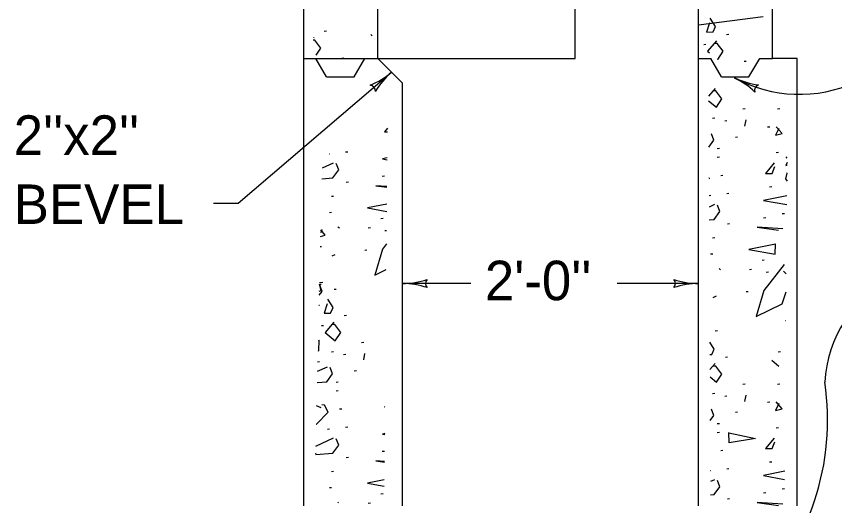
# Model space of a CAD drawing. Extents: x 1000 to 1036.3, y 1000 to 1022.
# Drawn here: x 1022.206 to 1026.351, y 1007.046 to 1009.523 of the extents above; entities that cross this region are included whole.
import ezdxf

# ---------------------------------------------------------------- set-up
doc = ezdxf.new("R2010")
doc.units = 0
doc.layers.add('1', color=7, linetype='Continuous')
doc.layers.add('5', color=7, linetype='Continuous')

msp = doc.modelspace()

# ---------------------------------------------------------------- linework, layer by layer
at = {"layer": '1'}
for p, q in [((1023.6615, 1009.2949), (1023.6615, 1010.9199)), ((1026.0365, 1009.3103), (1026.0365, 1010.5449)), ((1024.0365, 1009.3103), (1024.0365, 1010.3574)), ((1025.6615, 1009.2949), (1025.6615, 1010.1912)), ((1025.0365, 1009.3103), (1025.0365, 1009.8686)), ((1025.9882, 1009.5199), (1025.6615, 1009.4792)), ((1023.6608, 1009.3103), (1023.6615, 1009.3103)), ((1023.6615, 1009.3103), (1023.7232, 1009.3103)), ((1023.6615, 1009.3103), (1025.0365, 1009.3103)), ((1023.7773, 1009.2166), (1023.7232, 1009.3103)), ((1023.917, 1009.2166), (1023.9712, 1009.3103)), ((1023.9712, 1009.3103), (1024.0357, 1009.3103)), ((1024.0365, 1009.3103), (1024.1615, 1009.1853)), ((1025.6608, 1009.3103), (1025.6615, 1009.3103)), ((1025.6615, 1009.3103), (1025.7232, 1009.3103)), ((1025.7773, 1009.2166), (1025.7232, 1009.3103)), ((1025.917, 1009.2166), (1025.9712, 1009.3103)), ((1025.9712, 1009.3103), (1026.0357, 1009.3103)), ((1026.1615, 1009.3103), (1026.0365, 1009.3103)), ((1026.1615, 1007.0449), (1026.1615, 1009.3103)), ((1023.6615, 1007.0449), (1023.6615, 1009.2949)), ((1025.6615, 1007.0449), (1025.6615, 1009.2949)), ((1023.3293, 1008.5771), (1024.1067, 1009.2403)), ((1023.7773, 1009.2166), (1023.917, 1009.2166)), ((1024.1615, 1007.0449), (1024.1615, 1009.1853)), ((1025.7773, 1009.2166), (1025.917, 1009.2166)), ((1023.2043, 1008.5771), (1023.3293, 1008.5771)), ((1024.5085, 1008.1699), (1024.1615, 1008.1699)), ((1025.6615, 1008.1699), (1025.2488, 1008.1699))]:
    msp.add_line(p, q, dxfattribs=at)
for centre, radius, start, end in [((1023.8529, 1009.5376), 0.3909, 291.8187, 310.4654), ((1024.3604, 1008.9429), 0.3909, 130.4715, 149.1403), ((1024.3604, 1008.9429), 0.3909, 130.4593, 130.4715), ((1026.0123, 1009.5644), 0.3909, 244.2867, 244.2989), ((1026.1713, 1009.8127), 0.6845, 241.3178, 294.8231), ((1026.0123, 1009.5644), 0.3909, 244.2989, 262.9677), ((1025.6733, 1008.8599), 0.3909, 45.6461, 64.2928), ((1023.9935, 1009.1438), 0.0313, 359.2461, 81.3628), ((1025.9767, 1009.1477), 0.0313, 113.0735, 195.1902), ((1024.1615, 1008.5609), 0.3909, 270, 288.6688), ((1024.3102, 1008.1699), 0.0313, 138.7746, 220.8913), ((1025.5129, 1008.17), 0.0313, 318.7746, 40.8913), ((1025.6615, 1008.5609), 0.3909, 251.3472, 269.9939), ((1026.9168, 1007.641), 0.6161, 115.8263, 177.2648), ((1024.1615, 1008.5609), 0.3909, 269.9878, 270), ((1024.1615, 1007.779), 0.3909, 71.3472, 89.9939), ((1025.6615, 1007.779), 0.3909, 90, 108.6688), ((1025.6615, 1007.779), 0.3909, 89.9878, 90), ((1025.0211, 1007.4798), 1.2944, 314.6571, 8.4705)]:
    msp.add_arc(centre, radius, start, end, dxfattribs=at)
at = {"layer": '5'}
for points in [[(1025.717, 1009.4904), (1025.7017, 1009.4433), (1025.735, 1009.4447), (1025.7475, 1009.4724), (1025.7212, 1009.514)], [(1023.7763, 1009.448), (1023.7653, 1009.4466)], [(1024.0088, 1009.4243), (1024.0012, 1009.4307)], [(1025.8148, 1009.4315), (1025.8038, 1009.4301)], [(1023.7173, 1009.4029), (1023.71, 1009.4029)], [(1023.7132, 1009.4154), (1023.7102, 1009.4118)], [(1023.7478, 1009.3627), (1023.7173, 1009.4029)], [(1025.7517, 1009.3989), (1025.7072, 1009.3462)], [(1023.724, 1009.3271), (1023.7478, 1009.3627)], [(1025.6992, 1009.3804), (1025.6882, 1009.379)], [(1025.7558, 1009.3864), (1025.7405, 1009.3864)], [(1025.7863, 1009.3462), (1025.7558, 1009.3864)], [(1023.8648, 1009.3118), (1023.8538, 1009.3104)], [(1025.7072, 1009.3462), (1025.7165, 1009.3387)], [(1025.7572, 1009.3058), (1025.7585, 1009.3046)], [(1025.7585, 1009.3046), (1025.7863, 1009.3462)], [(1025.9033, 1009.2953), (1025.8923, 1009.2939)], [(1025.7453, 1009.1582), (1025.7127, 1009.1192)], [(1025.7495, 1009.1457), (1025.7343, 1009.1457)], [(1025.78, 1009.1054), (1025.7495, 1009.1457)], [(1025.7523, 1009.0638), (1025.78, 1009.1054)], [(1025.7128, 1009.0958), (1025.7523, 1009.0638)], [(1025.8972, 1009.0546), (1025.886, 1009.0532)], [(1026.0732, 1009.0546), (1026.062, 1009.0532)], [(1025.744, 1009.0069), (1025.7328, 1009.0056)], [(1025.8053, 1008.9933), (1025.7942, 1008.9919)], [(1025.8965, 1008.9668), (1025.9022, 1008.9987)], [(1024.0858, 1008.9575), (1024.0703, 1008.9386)], [(1024.0703, 1008.9386), (1024.0857, 1008.9386)], [(1026.022, 1008.9627), (1026.011, 1008.9613)], [(1026.0688, 1008.9558), (1026.0522, 1008.9211), (1026.0855, 1008.9294), (1026.055, 1008.9641)], [(1025.7138, 1008.8609), (1025.739, 1008.8957)], [(1025.739, 1008.8957), (1025.7265, 1008.9275)], [(1025.8597, 1008.9117), (1025.8487, 1008.9103)], [(1025.7678, 1008.8538), (1025.7567, 1008.8524)], [(1023.7923, 1008.826), (1023.7912, 1008.8258)], [(1023.8843, 1008.8362), (1023.8732, 1008.8348)], [(1025.7678, 1008.8096), (1025.7567, 1008.8082)], [(1026.0663, 1008.8333), (1026.0552, 1008.832)], [(1026.1107, 1008.8058), (1026.106, 1008.811)], [(1023.8108, 1008.78), (1023.7552, 1008.7541)], [(1023.8385, 1008.7453), (1023.826, 1008.7772)], [(1024.0843, 1008.8062), (1024.0602, 1008.8013)], [(1024.0602, 1008.8013), (1024.0843, 1008.7969)], [(1026.0445, 1008.7809), (1026.0015, 1008.7282), (1026.0348, 1008.7282), (1026.0473, 1008.7628)], [(1026.1105, 1008.7829), (1026.1033, 1008.768)], [(1026.1033, 1008.768), (1026.1103, 1008.7698)], [(1023.8093, 1008.7051), (1023.8385, 1008.7453)], [(1026.1083, 1008.7296), (1026.1013, 1008.7005)], [(1026.11, 1008.73), (1026.1083, 1008.7296)], [(1023.7538, 1008.7007), (1023.8093, 1008.7051)], [(1024.0705, 1008.7137), (1024.0593, 1008.7123)], [(1025.7162, 1008.7018), (1025.7147, 1008.7048)], [(1025.7147, 1008.7002), (1025.7162, 1008.7018)], [(1025.7848, 1008.7177), (1025.7737, 1008.7163)], [(1026.1013, 1008.7005), (1026.1097, 1008.6889)], [(1023.8877, 1008.683), (1023.8767, 1008.6817)], [(1024.0832, 1008.6618), (1024.0273, 1008.6654)], [(1024.0273, 1008.6654), (1024.083, 1008.6575)], [(1026.0323, 1008.6598), (1026.0212, 1008.6584)], [(1023.8128, 1008.6116), (1023.8017, 1008.6102)], [(1025.7235, 1008.6156), (1025.7152, 1008.6145)], [(1025.8155, 1008.6258), (1025.8043, 1008.6244)], [(1026.1092, 1008.6151), (1025.9913, 1008.5908)], [(1024.0823, 1008.5728), (1023.9853, 1008.5528)], [(1025.742, 1008.5696), (1025.7153, 1008.5572)], [(1025.7697, 1008.5349), (1025.7572, 1008.5668)], [(1025.9913, 1008.5908), (1026.1087, 1008.57)], [(1023.8027, 1008.5299), (1023.7915, 1008.5285)], [(1023.9853, 1008.5528), (1024.082, 1008.5357)], [(1025.7405, 1008.4947), (1025.7697, 1008.5349)], [(1026.097, 1008.5237), (1026.0858, 1008.5223)], [(1024.0637, 1008.4993), (1024.0525, 1008.4978)], [(1025.7157, 1008.4927), (1025.7405, 1008.4947)], [(1026.0017, 1008.5033), (1025.9905, 1008.5018)], [(1023.7542, 1008.4413), (1023.7473, 1008.4269)], [(1023.7708, 1008.4149), (1023.7477, 1008.4413)], [(1023.842, 1008.4504), (1023.835, 1008.4559)], [(1023.999, 1008.4516), (1023.9878, 1008.4503)], [(1024.081, 1008.4376), (1024.073, 1008.4366)], [(1025.8188, 1008.4726), (1025.8078, 1008.4713)], [(1026.0888, 1008.4467), (1025.9585, 1008.455), (1026.0667, 1008.4398)], [(1023.7468, 1008.4089), (1023.7708, 1008.4149)], [(1025.744, 1008.4012), (1025.7328, 1008.3998)], [(1023.7515, 1008.3563), (1023.7455, 1008.3555)], [(1024.0805, 1008.3704), (1024.0607, 1008.345)], [(1026.0512, 1008.3702), (1025.9165, 1008.3424), (1026.0497, 1008.3188), (1026.0512, 1008.3715)], [(1023.8197, 1008.3159), (1023.8032, 1008.3089)], [(1023.982, 1008.3393), (1023.9708, 1008.3379)], [(1024.0607, 1008.345), (1024.0218, 1008.2133)], [(1025.7338, 1008.3195), (1025.7227, 1008.3181)], [(1025.9948, 1008.2888), (1025.9837, 1008.2874)], [(1024.0218, 1008.2133), (1024.0792, 1008.241)], [(1025.7732, 1008.24), (1025.7662, 1008.2455)], [(1025.9302, 1008.2412), (1025.919, 1008.2398)], [(1026.0945, 1008.2663), (1025.9918, 1008.1346)], [(1026.0152, 1008.2276), (1026.0042, 1008.2262)], [(1026.106, 1008.2198), (1026.0917, 1008.2331)], [(1023.7503, 1008.1667), (1023.7408, 1008.1608)], [(1023.7545, 1008.1292), (1023.741, 1008.1676)], [(1023.7503, 1008.1348), (1023.741, 1008.1665)], [(1023.7587, 1008.175), (1023.7412, 1008.1745)], [(1023.7397, 1008.1107), (1023.7545, 1008.1292)], [(1023.7402, 1008.1308), (1023.7503, 1008.1348)], [(1023.8265, 1008.1405), (1023.8153, 1008.1392)], [(1025.7508, 1008.1055), (1025.7343, 1008.0985)], [(1025.9132, 1008.1289), (1025.902, 1008.1275)], [(1025.9918, 1008.1346), (1025.953, 1008.0028)], [(1026.0847, 1008.0666), (1026.1052, 1008.1276)], [(1023.7795, 1008.0668), (1023.7643, 1008.0196), (1023.7975, 1008.021), (1023.81, 1008.0488), (1023.7837, 1008.0903)], [(1025.953, 1008.0028), (1026.0847, 1008.0666)], [(1023.7413, 1008.0588), (1023.7383, 1008.0584)], [(1023.8775, 1008.0078), (1023.8663, 1008.0064)], [(1026.104, 1007.9813), (1026.1028, 1007.9812)], [(1023.7618, 1007.9568), (1023.7507, 1007.9553)], [(1023.8142, 1007.9753), (1023.7698, 1007.9225), (1023.8212, 1007.8809), (1023.8488, 1007.9225), (1023.8183, 1007.9628), (1023.8032, 1007.9628)], [(1025.7577, 1007.9301), (1025.7465, 1007.9288)], [(1023.7397, 1007.8815), (1023.734, 1007.8803)], [(1023.7383, 1007.8302), (1023.7397, 1007.8829)], [(1023.966, 1007.8717), (1023.9548, 1007.8703)], [(1025.7412, 1007.8383), (1025.7188, 1007.8738)], [(1023.7328, 1007.8311), (1023.7383, 1007.8302)], [(1023.8128, 1007.824), (1023.8017, 1007.8227)], [(1023.9653, 1007.7838), (1023.971, 1007.8158)], [(1025.7287, 1007.8106), (1025.7412, 1007.8383)], [(1026.0765, 1007.8246), (1026.0653, 1007.8233)], [(1023.7413, 1007.773), (1023.7315, 1007.7717)], [(1023.8742, 1007.8104), (1023.863, 1007.809)], [(1025.7192, 1007.8103), (1025.7287, 1007.8106)], [(1025.8087, 1007.7974), (1025.7975, 1007.796)], [(1026.068, 1007.7509), (1026.0333, 1007.7801)], [(1023.7802, 1007.7474), (1023.7303, 1007.7242)], [(1023.8078, 1007.7128), (1023.7953, 1007.7446)], [(1025.7453, 1007.7648), (1025.7195, 1007.7341)], [(1025.7495, 1007.7523), (1025.7343, 1007.7523)], [(1025.78, 1007.7121), (1025.7495, 1007.7523)], [(1023.7787, 1007.6725), (1023.8078, 1007.7128)], [(1023.9285, 1007.7288), (1023.9175, 1007.7273)], [(1025.7197, 1007.697), (1025.7523, 1007.6705)], [(1025.7523, 1007.6705), (1025.78, 1007.7121)], [(1023.729, 1007.6685), (1023.7787, 1007.6725)], [(1023.8367, 1007.6709), (1023.8255, 1007.6695)], [(1025.8972, 1007.6613), (1025.886, 1007.6598)], [(1026.0732, 1007.6613), (1026.062, 1007.6598)], [(1023.8367, 1007.6267), (1023.8255, 1007.6253)], [(1025.744, 1007.6136), (1025.7328, 1007.6123)], [(1025.8053, 1007.6), (1025.7942, 1007.5986)], [(1025.8965, 1007.5734), (1025.9022, 1007.6053)], [(1026.022, 1007.5693), (1026.011, 1007.568)], [(1026.0688, 1007.5624), (1026.0522, 1007.5278), (1026.0855, 1007.5361), (1026.055, 1007.5708)], [(1023.749, 1007.5412), (1023.7262, 1007.5503)], [(1023.767, 1007.5536), (1023.7532, 1007.5564)], [(1023.785, 1007.5189), (1023.767, 1007.5536)], [(1023.8537, 1007.5348), (1023.8425, 1007.5333)], [(1024.0728, 1007.5484), (1024.0703, 1007.5453)], [(1024.0703, 1007.5453), (1024.0728, 1007.5453)], [(1025.739, 1007.5023), (1025.7265, 1007.5342)], [(1023.7255, 1007.4579), (1023.785, 1007.5189)], [(1025.7207, 1007.4771), (1025.739, 1007.5023)], [(1025.8597, 1007.5183), (1025.8487, 1007.5169)], [(1023.7238, 1007.4584), (1023.7255, 1007.4579)], [(1023.8843, 1007.4428), (1023.8732, 1007.4415)], [(1025.7678, 1007.4605), (1025.7567, 1007.4591)], [(1026.0663, 1007.44), (1026.0552, 1007.4387)], [(1023.7923, 1007.4327), (1023.7813, 1007.4313)], [(1024.0717, 1007.4103), (1024.0602, 1007.4079)], [(1024.0602, 1007.4079), (1024.0717, 1007.4059)], [(1025.7678, 1007.4163), (1025.7567, 1007.4148)], [(1025.8148, 1007.4142), (1025.9495, 1007.3864), (1025.8163, 1007.3628), (1025.8148, 1007.4155)], [(1023.8108, 1007.3867), (1023.7212, 1007.345)], [(1023.8385, 1007.352), (1023.826, 1007.3838)], [(1026.0445, 1007.3876), (1026.0015, 1007.3348), (1026.0348, 1007.3348), (1026.0473, 1007.3695)], [(1023.8093, 1007.3118), (1023.8385, 1007.352)], [(1024.0705, 1007.3203), (1024.0593, 1007.3189)], [(1025.7848, 1007.3243), (1025.7737, 1007.3229)], [(1023.7203, 1007.3111), (1023.722, 1007.3048)], [(1023.722, 1007.3048), (1023.8093, 1007.3118)], [(1023.8877, 1007.2897), (1023.8767, 1007.2883)], [(1024.0703, 1007.2693), (1024.0273, 1007.2721)], [(1024.0273, 1007.2721), (1024.0703, 1007.2661)], [(1026.0323, 1007.2665), (1026.0212, 1007.2651)], [(1023.8128, 1007.2183), (1023.8017, 1007.2168)], [(1025.7235, 1007.2223), (1025.722, 1007.2221)], [(1025.8155, 1007.2324), (1025.8043, 1007.2311)], [(1026.098, 1007.2196), (1025.9913, 1007.1975)], [(1025.9913, 1007.1975), (1026.0977, 1007.1787)], [(1024.0695, 1007.1769), (1023.9853, 1007.1595)], [(1023.9853, 1007.1595), (1024.0692, 1007.1447)], [(1025.742, 1007.1763), (1025.7223, 1007.1671)], [(1025.7697, 1007.1416), (1025.7572, 1007.1734)], [(1023.8027, 1007.1366), (1023.7915, 1007.1352)], [(1025.7405, 1007.1013), (1025.7697, 1007.1416)], [(1026.0017, 1007.1099), (1025.9905, 1007.1085)], [(1026.097, 1007.1303), (1026.0858, 1007.1289)], [(1024.0637, 1007.1059), (1024.0525, 1007.1045)], [(1025.7227, 1007.0999), (1025.7405, 1007.1013)], [(1025.8188, 1007.0793), (1025.8078, 1007.0779)], [(1023.8377, 1007.0606), (1023.835, 1007.0626)], [(1023.999, 1007.0583), (1023.9878, 1007.0569)], [(1026.0888, 1007.0533), (1025.9585, 1007.0617), (1026.0667, 1007.0464)]]:
    msp.add_lwpolyline(points, dxfattribs=at)

# ---------------------------------------------------------------- texts
at = {"layer": '1'}
for s, p in [("2''x2''", (1022.1923, 1008.8218)), ('BEVEL', (1022.1923, 1008.4718)), ("2'-0''", (1024.579, 1008.0858))]:
    msp.add_text(s, height=0.2, dxfattribs=at).set_placement(p)

doc.saveas('drawing.dxf')
